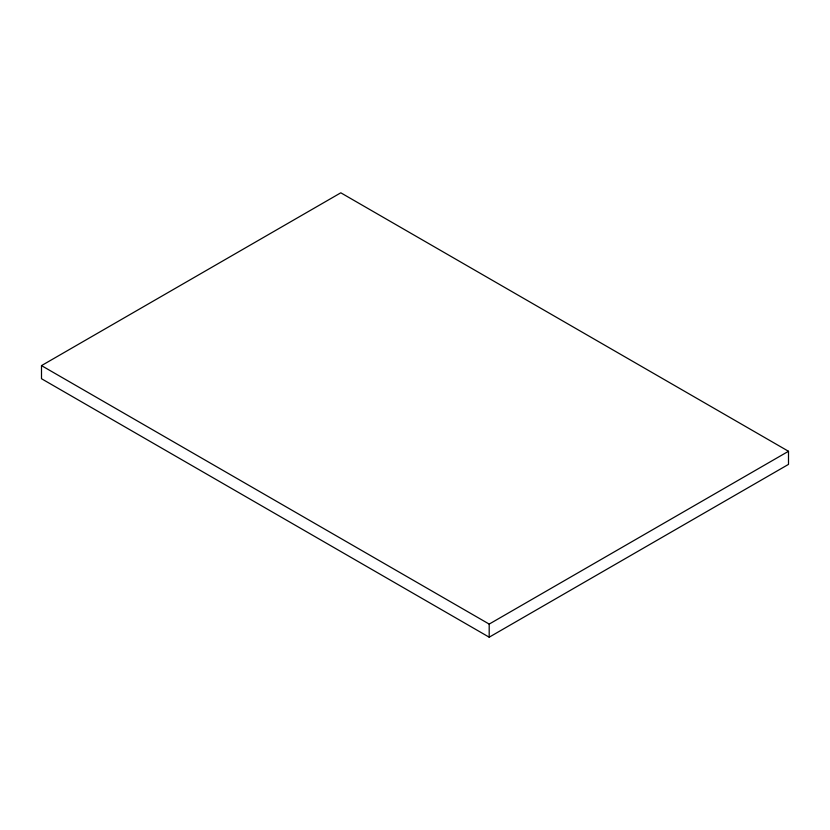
<?xml version="1.0" encoding="UTF-8"?>
<svg xmlns="http://www.w3.org/2000/svg" width="830" height="830" viewBox="0 0 830 830"><rect width="100%" height="100%" fill="white"/><g stroke="black" fill="none" stroke-linecap="round" stroke-linejoin="round"><path stroke-width="1.25" d="M41.5 365.615L340.808 192.809L788.5 451.281L788.5 464.385L489.192 637.191L41.5 378.719L41.5 365.615L489.192 624.087L788.5 451.281M489.192 624.087L489.192 637.191"/></g></svg>
